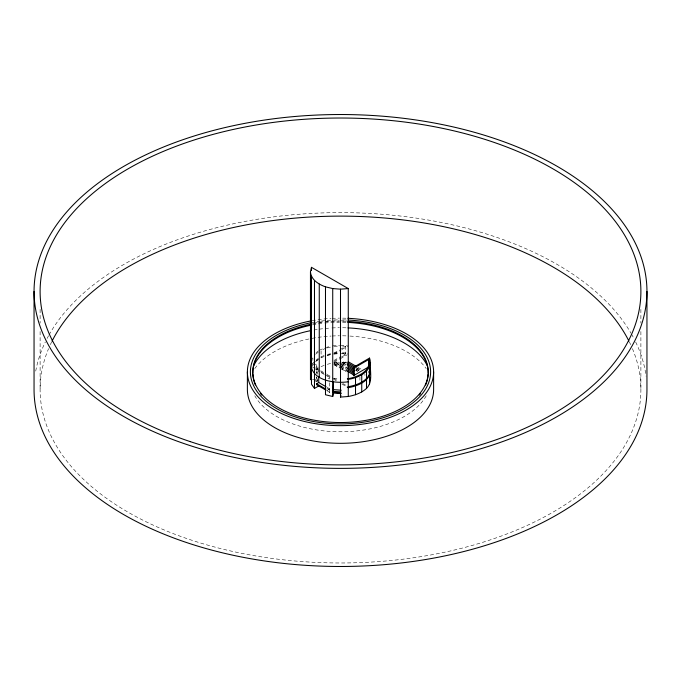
<?xml version="1.0" encoding="UTF-8"?>
<svg xmlns="http://www.w3.org/2000/svg" width="681" height="681" viewBox="0 0 681 681"><rect width="100%" height="100%" fill="white"/><g stroke="black" fill="none" stroke-linecap="round" stroke-linejoin="round"><path stroke-width="0.51" stroke-dasharray="3.4 2.55" d="M312.4 358.615L312.902 357.925L312.902 365.28L312.4 365.978L315.167 367.57M312.681 363.773L314.486 361.262M316.078 352.707L318.461 350.911M315.533 354.256L319.38 351.362M316.078 360.062L318.461 358.266M316.078 361.041L318.461 359.245M315.533 361.611L318.606 359.296M316.078 369.877L319.261 367.476M334.022 353.064L339.41 349.957M340.313 349.438L345.701 346.323L345.701 353.686L342.109 355.763M333.971 354.086L341.121 349.949M342.015 349.438L348.272 345.82M334.022 360.428L341.207 356.274M333.971 361.441L341.121 357.312M342.015 356.793L347.378 353.694M316.188 372.72L318.734 371.247L324.233 374.422M333.971 362.42L339.334 359.321M340.228 358.81L347.378 354.682M339.785 365.442L334.482 362.369L334.482 363.594L336.78 362.266L339.436 363.807M336.78 362.266L336.78 363.501L339.078 362.173L339.078 363.399L341.377 362.071M342.143 362.854L343.675 361.969L346.331 363.501M343.675 361.969L343.675 363.194L345.974 361.866L347.744 362.888M347.506 362.207L345.974 363.092L345.974 361.866M328.029 378.576L329.732 377.597L329.732 381.7M329.732 382.722L329.732 388.877L327.604 390.102L327.604 391.081L329.732 389.855L329.732 392.307L327.178 393.78M319.261 350.315L324.59 347.948M326.088 348.161L321.074 350.383L321.074 357.738M321.04 356.878L324.59 355.303M321.04 357.865L324.59 356.291M321.04 366.693L324.59 365.118M325.484 347.557L330.915 346.254M327.076 347.923L333.043 346.501M327.289 354.478L330.915 353.609M327.076 355.278L331.051 354.333M327.289 355.465L332.728 354.163M327.289 364.292L330.915 363.424M332.728 345.82L339.53 345.301M333.971 346.425L340.5 345.931M333.699 353.107L339.53 352.664M333.971 353.788L339.564 353.362M333.699 354.086L339.53 353.643M333.699 362.913L340.5 362.403M312.443 364.88L316.418 364.573L317.44 369.059L317.44 374.192M315.456 369.213L317.44 369.059M312.443 379.589L316.418 379.291L317.031 381.981M314.46 380.568L317.44 380.347L317.44 378.295M315.456 381.479L317.44 381.326L316.418 376.84L316.418 379.291M340.5 345.233L347.301 345.752M342.577 346.093L345.701 346.323M342.441 352.741L347.301 353.107M340.5 353.286L345.701 353.686M342.441 353.72L347.301 354.086M342.441 362.547L346.331 362.845M333.511 378.338L339.342 378.781M358.01 367.382L361.551 369.425M356.24 367.587L360.666 370.141M356.597 367.995L360.138 370.038M355.712 368.71L359.253 370.753M356.069 369.119L359.611 371.162M343.675 363.194L346.331 364.727M356.069 370.345L357.84 371.366M342.262 362.581L346.689 365.135M355.533 370.243L357.304 371.264M342.262 363.807L346.689 366.361M340.849 363.194L346.161 366.259M340.849 364.42L347.046 367.995M340.321 364.318L346.51 367.893M336.78 363.501L339.436 365.033M340.321 365.544L346.51 369.119M340.67 365.952L346.867 369.528M334.482 363.594L339.785 366.667M340.67 367.178L346.867 370.753M333.945 363.492L339.257 366.557M340.142 367.076L346.34 370.651M333.945 364.48L341.028 368.566M341.913 369.076L346.34 371.63M333.945 364.718L339.257 367.791M340.142 368.302L346.34 371.877M316.086 368.098L319.764 370.226M320.683 370.753L326.199 373.937M327.118 374.473L332.643 377.657M333.562 378.185L337.24 380.313M342.756 383.497L347.353 386.153M312.4 366.957L315.167 368.549M316.086 369.076L319.764 371.205M320.683 371.732L326.199 374.925M327.118 375.452L332.643 378.636M333.562 379.172L336.32 380.764M341.836 383.948L347.353 387.131M325.143 374.95L329.732 377.597M326.982 387.293L329.732 388.877M326.982 388.272L329.732 389.855M326.982 390.724L329.732 392.307M316.827 377.649L317.44 380.347M640.889 309.378L640.889 323.092M640.889 331.536L640.889 389.558M368.344 371.085L368.344 373.188M364.914 374.227L364.914 375.461M359.926 376.874L359.926 381.079M316.418 364.573L316.418 373.809M40.111 309.378L40.111 323.092M40.111 331.536L40.111 389.558M254.788 368.549A93.118 53.765 0 0 1 311.115 338.534M312.17 338.338A93.118 53.765 0 0 1 330.992 336.073M332.047 336.014A93.118 53.765 0 0 1 339.453 335.793M342.603 335.801A93.118 53.765 0 0 1 348.953 336.014M350.008 336.073A93.118 53.765 0 0 1 426.212 368.549M312.17 320.683A93.118 53.765 0 0 1 330.992 318.41M332.047 318.35A93.118 53.765 0 0 1 339.453 318.138M342.603 318.146A93.118 53.765 0 0 1 346.833 318.257M632.411 348.629A300.389 173.425 0 0 1 340.5 562.983A300.389 173.425 0 0 1 48.589 348.629M50.343 344.671A300.389 173.425 0 0 1 51.62 342.015M629.38 342.015A300.389 173.425 0 0 1 630.657 344.671M426.212 395.806A90.113 52.028 0 0 1 340.5 431.771A90.113 52.028 0 0 1 254.788 395.806M314.103 329.996A90.113 52.028 0 0 1 317.176 329.485M319.236 329.187A90.113 52.028 0 0 1 330.881 328.012M331.953 327.953A90.113 52.028 0 0 1 339.436 327.714M342.628 327.731A90.113 52.028 0 0 1 346.901 327.842M314.103 323.126A90.113 52.028 0 0 1 317.176 322.624M319.236 322.317A90.113 52.028 0 0 1 330.881 321.143M331.953 321.083A90.113 52.028 0 0 1 339.436 320.853M340.5 320.845A90.113 52.028 0 0 1 346.901 320.981M35.727 371.085A306.45 176.924 0 0 1 45.329 341.99M47.108 338.457A306.45 176.924 0 0 1 48.53 335.81M49.023 334.933A306.45 176.924 0 0 1 338.891 212.625A306.45 176.924 0 0 1 630.972 333.171M631.483 334.048A306.45 176.924 0 0 1 633.892 338.457M635.671 341.99A306.45 176.924 0 0 1 646.082 376.235M312.068 322.522A90.113 52.028 0 0 1 315.133 321.968M317.176 321.636A90.113 52.028 0 0 1 320.274 321.194M321.321 321.057A90.113 52.028 0 0 1 333.026 320.044M334.099 319.993A90.113 52.028 0 0 1 340.5 319.866M342.628 319.883A90.113 52.028 0 0 1 346.901 319.993M312.596 323.901A87.696 50.632 0 0 1 323.884 322.181M324.905 322.07A87.696 50.632 0 0 1 339.47 321.27M342.569 321.279A87.696 50.632 0 0 1 347.778 321.441M312.596 324.88A87.696 50.632 0 0 1 323.884 323.16M324.905 323.049A87.696 50.632 0 0 1 339.47 322.249M342.569 322.258A87.696 50.632 0 0 1 347.778 322.419"/><path stroke-width="1.02" d="M310.868 377.946L310.459 379.743L310.459 271.821L311.481 267.335L348.272 288.574L348.272 396.495L340.5 397.083L340.5 289.17L348.272 288.574M310.868 363.228C310.817 380.611 334.822 383.743 348.272 381.777M340.892 392.911L333.12 392.324L333.511 381.42M310.459 271.821C311.038 279.789 318.682 284.411 325.484 286.846L325.484 394.759L332.728 396.495L333.511 393.056L341.283 393.644M340.5 397.083L340.892 395.363M353.422 367.382L354.273 367.868L368.642 359.568C371.63 371.434 356.674 377.461 347.353 378.798L348.272 379.326C358.453 378.057 373.988 370.66 369.519 358.087L353.422 367.382L353.422 375.716M348.272 396.495C354.895 395.295 361.466 393.031 366.514 388.417C373.358 381.564 369.562 371.085 370.541 362.573M326.063 390.196L316.605 384.739L316.605 383.752L318.734 382.526L326.063 386.757M311.481 276.316L311.481 384.229L314.486 388.417L318.734 385.965M347.225 371.162L354.273 375.231L368.642 366.931L368.642 359.568M348.272 386.68C357.619 385.174 371.613 379.675 370.132 368.14M325.484 286.846L332.728 288.574L340.5 289.17M333.511 389.626L341.283 390.213M333.12 391.345L340.892 391.933M348.272 361.764L356.24 366.361M347.744 362.888L354.827 366.974M347.216 364.012L353.413 367.587M347.574 365.646L353.771 369.221M347.931 367.28L354.12 370.856M347.395 368.404L353.592 371.979M347.753 370.038L353.95 373.614M347.353 387.131L348.272 387.668C357.619 386.153 371.613 380.662 370.132 369.119M316.605 383.752L325.773 389.047M370.132 377.946L370.541 379.743M646.95 291.442A306.45 176.924 0 0 1 187.275 444.667A306.45 176.924 0 0 1 187.275 138.226A306.45 176.924 0 0 1 646.95 291.442L646.95 389.558A306.45 176.924 0 0 1 340.5 566.481A306.45 176.924 0 0 1 34.05 389.558L34.05 291.442M433.618 371.894L433.618 389.558A93.118 53.765 0 0 1 340.5 443.314A93.118 53.765 0 0 1 247.382 389.558L247.382 371.894M369.519 358.087L369.519 361.236M369.519 367.059L369.519 384.229M369.323 362.573L369.323 365.731M366.514 371.247L366.514 388.417M361.739 374.839L361.739 392.009M355.516 377.597L355.516 394.759M354.273 367.868L354.273 375.231M332.728 288.574L332.728 396.495M319.261 284.088L319.261 377.291M318.734 376.372L318.734 382.526M314.486 280.495L314.486 388.417M311.481 267.335L311.481 270.502M347.889 318.299A93.118 53.765 0 0 1 423.539 396.223A93.118 53.765 0 0 1 269.948 406.983A93.118 53.765 0 0 1 311.115 320.879M52.054 341.13A300.389 173.425 0 0 1 340.5 216.124A300.389 173.425 0 0 1 628.946 341.13M253.868 365.408A90.113 52.028 0 0 1 311.047 330.574M347.974 327.893A90.113 52.028 0 0 1 427.132 365.408M347.974 320.044A90.113 52.028 0 0 1 420.926 395.363A90.113 52.028 0 0 1 272.621 406.114A90.113 52.028 0 0 1 311.047 322.726M347.778 321.441A87.696 50.632 0 0 1 418.977 394.495A87.696 50.632 0 0 1 275.064 405.604A87.696 50.632 0 0 1 310.527 324.318M428.179 373.886A87.696 50.632 0 0 1 425.642 385.003M420.603 393.473A87.696 50.632 0 0 1 419.309 395.082M261.691 395.082A87.696 50.632 0 0 1 260.397 393.473M255.358 385.003A87.696 50.632 0 0 1 252.821 373.886M252.804 372.873A87.696 50.632 0 0 1 310.527 325.297M347.778 322.419A87.696 50.632 0 0 1 428.196 372.873M190.305 441.637A300.389 173.425 0 0 0 640.889 291.442A300.389 173.425 0 0 0 190.305 141.256A300.389 173.425 0 0 0 190.305 441.637"/></g></svg>
